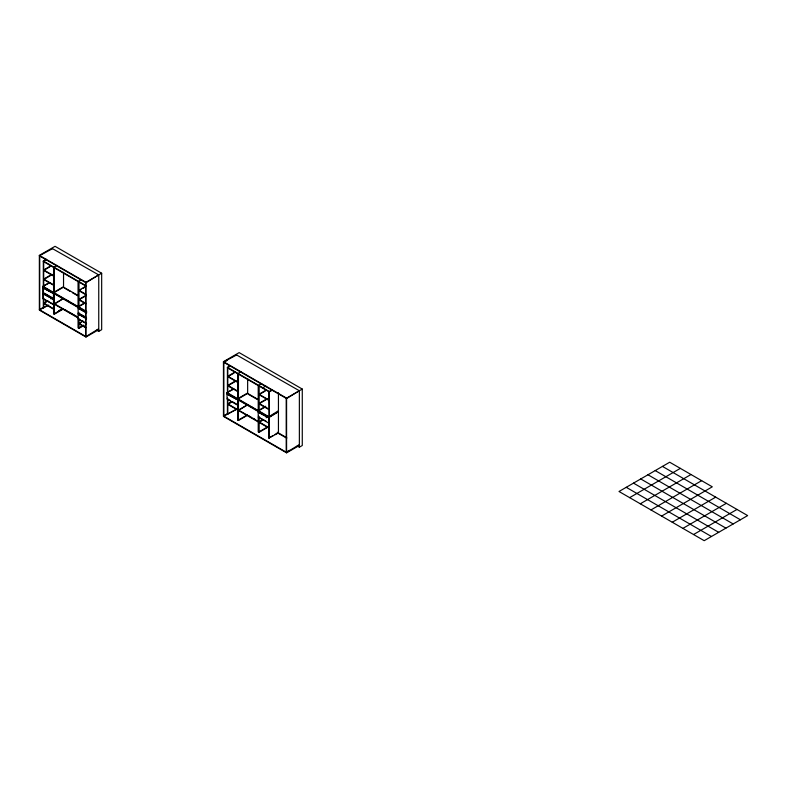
<?xml version="1.0" encoding="UTF-8"?>
<svg xmlns="http://www.w3.org/2000/svg" width="787" height="787" viewBox="0 0 787 787"><rect width="100%" height="100%" fill="white"/><g stroke="black" fill="none" stroke-linecap="round" stroke-linejoin="round"><path stroke-width="1.18" d="M98.749 329.645L85.97 337.023L39.35 310.108L39.35 255.382L55.051 246.321L101.671 273.237L101.671 329.684L98.749 331.366L96.634 330.137M40.412 255.214L52.513 248.672M49.827 282.759L43.315 286.075L43.315 261.038L46.374 259.267M44.338 260.89L46.374 259.71M50.85 265.809L43.698 269.941L53.575 275.647M44.721 269.793L49.827 266.842M57.028 265.416L53.959 267.187L53.959 292.223M51.873 274.368L43.698 279.09L53.575 284.796M44.721 278.942L50.85 275.401M86.659 312.429L42.931 287.186L42.931 286.301L48.42 283.123M42.931 287.845L53.88 293.728L53.496 298.863L42.931 292.764L42.931 287.845L53.88 293.728M42.931 293.679L53.88 299.552L53.496 304.697L42.931 298.598L42.931 293.679L53.88 299.552M42.931 298.598L53.88 304.471M78.513 295.774L63.157 286.911L53.575 292.449L53.575 313.747L54.342 314.19L63.54 308.878M53.575 267.413L53.575 292.007L54.342 292.449L63.54 287.137L63.54 272.381M81.582 279.592L78.513 281.362L78.513 306.399M47.781 300.664L43.698 303.025L53.575 308.73M50.85 298.893L52.896 298.155M44.721 302.877L47.781 301.106M39.35 255.382L85.97 282.297L101.671 273.237M43.61 307.205L39.35 309.665L85.97 336.58L98.365 328.976M47.397 305.454L39.734 309.881L39.734 256.05M43.315 286.96L43.315 307.815L48.804 305.09M86.058 286.134L78.897 290.265L85.822 294.259M80.943 289.527L78.897 290.708L85.822 294.702M82.989 288.347L85.035 287.166M58.691 310.796L60.737 309.616M86.058 295.282L78.897 299.414L85.822 303.408M63.157 308.652L53.959 313.964L53.959 293.108M86.058 295.725L78.897 299.857L85.822 303.851M85.586 302.316L78.129 306.625L78.129 327.923L78.897 328.366L84.012 325.415M78.129 281.589L78.129 306.182L78.897 306.625L85.035 303.084M82.989 320.988L78.897 323.349L85.822 327.343M80.943 322.611L78.897 323.791L85.822 327.786M83.629 325.188L78.513 328.14L78.513 318.332M299.365 445.462L286.586 452.84L223.449 416.392L223.449 361.676L239.15 352.615L302.277 389.063L302.277 445.501L299.365 447.183L297.26 445.973M224.521 361.499L236.612 354.957M227.03 360.495L223.833 362.335L223.833 416.175L236.995 409.014L227.413 414.11L227.413 398.163M233.936 389.044L227.413 392.369L227.413 367.332L230.483 365.562M228.437 367.185L230.483 366.004M234.959 372.103L227.797 376.235L237.684 381.941M233.936 373.136L227.797 376.678L237.684 382.384M241.127 371.71L238.067 373.481L238.067 398.517M235.972 380.662L227.797 385.384L237.684 391.09M234.959 381.695L227.797 385.827L237.684 391.533M278.067 411.867L268.859 417.622L227.03 393.47L227.03 392.585L233.424 388.896M227.03 394.139L237.979 400.012L237.595 405.157L227.03 399.058L227.03 394.139L237.979 400.012M261.658 383.564L258.598 385.335L258.598 410.371M231.89 401.537L227.797 403.898L237.684 409.604M231.89 401.98L227.797 404.341L237.684 410.047M258.559 399.727L247.266 393.205L237.684 398.734L237.684 420.032L238.451 420.474L247.649 415.162M237.684 373.697L237.684 398.291L238.451 398.734L247.649 393.421L247.649 378.665M265.691 385.886L262.622 388.099M266.134 390.106L258.982 394.238L268.859 399.944M265.111 391.139L258.982 394.68L268.859 400.386M227.709 413.49L223.449 415.949L286.586 452.397L298.981 444.803M227.413 367.332L269.243 391.483L272.312 389.713M272.312 390.155L269.243 391.926L227.413 367.775M267.157 398.665L258.982 403.387L268.859 409.092M266.134 399.698L258.982 403.829L268.859 409.535M247.266 414.946L238.067 420.258L238.067 399.403M265.75 406.24L258.215 410.588L258.215 431.886L258.982 432.329L268.18 427.016M258.215 385.551L258.215 410.145L258.982 410.588L265.111 407.046M223.449 361.676L286.586 398.124L302.277 389.063M263.065 419.54L258.982 421.901L268.859 427.607M266.134 417.769L268.18 416.589M263.065 419.983L258.982 422.344L268.859 428.049M227.03 392.585L268.859 416.736L278.067 410.981M268.859 417.179L278.441 411.65M269.164 418.015L258.215 412.142L269.164 418.015L268.78 423.16L258.215 417.061L265.986 421.104M267.796 426.8L258.598 432.112L258.598 416.166M268.859 423.317L268.859 438.034L272.951 435.673M274.997 434.493L278.067 432.722M268.859 438.034L278.441 432.948L278.441 392.762M289.39 450.331L286.202 452.181L286.202 398.34M629.659 497.64L680.352 468.373M640.303 503.788L690.996 474.522M650.957 509.937L701.65 480.67M661.601 516.085L712.294 486.819L669.698 462.225L619.005 491.491L704.198 540.679L747.65 515.593L662.457 466.406M672.255 522.234L715.698 497.148M682.9 528.382L726.352 503.296M693.554 534.53L736.996 509.445M655.217 470.587L740.41 519.774M647.976 474.768L733.169 523.955M640.736 478.949L725.929 528.136M633.496 483.129L718.688 532.317M626.245 487.31L711.438 536.498M98.365 275.145L85.97 282.74L39.35 255.824M298.981 390.962L286.586 398.566L223.449 362.118M43.315 261.038L85.97 285.671M43.315 261.481L85.97 286.114M43.698 270.384L53.575 276.089M64.19 287.944L70.328 291.495M72.374 292.675L77.49 295.627M248.289 394.238L257.526 399.57M43.698 279.533L53.575 285.238M42.931 286.301L86.659 311.544M66.649 300.24L68.715 301.431M250.768 406.535L252.853 407.745M255.972 409.545L258.047 410.745M42.931 286.743L86.659 311.986M227.03 393.028L269.243 417.405L269.243 438.261M85.911 312.223L78.129 308.17L86.59 313.049M44.367 293.158L53.88 298.647M85.911 317.141L78.129 313.088L86.59 317.968M228.466 399.442L230.581 400.662M232.696 401.882L237.979 404.931M85.911 318.046L78.129 314.003L86.59 318.883M64.849 309.625L66.964 310.845M69.079 312.075L76.496 316.354M248.859 415.861L250.964 417.08M253.07 418.291L255.175 419.51M277.27 432.27L286.734 437.729M78.129 317.495L54.342 303.762L63.54 298.45L54.342 304.205L78.129 317.938M258.215 421.458L238.451 410.047L247.649 404.734L238.451 410.489L258.215 421.901M278.313 433.312L286.734 438.172M85.911 322.965L78.129 318.922L86.59 323.801M43.698 303.467L53.575 309.173M299.365 447.183L299.365 390.745L236.228 354.74M286.586 398.124L286.586 452.84M269.243 391.483L269.243 416.52L268.859 391.7M268.859 416.736L268.859 417.622M268.78 418.241L268.78 423.16M258.982 385.994L258.982 410.588M258.982 416.382L258.982 432.329M238.451 374.14L238.451 398.734M238.451 399.619L238.451 420.474M237.595 400.239L237.595 405.157M227.797 367.991L227.797 392.585M227.797 398.379L227.797 414.326M98.749 331.366L98.749 274.919L52.129 248.446M85.97 282.297L85.97 337.023M85.586 282.523L85.586 336.354M78.897 282.031L78.897 306.625M78.897 312.419L78.897 314.869M78.897 318.548L78.897 328.366M54.342 267.855L54.342 292.449M54.342 293.335L54.342 314.19M53.496 293.945L53.496 298.863M53.496 299.778L53.496 304.697M43.698 261.707L43.698 286.301M43.698 298.224L43.698 308.042"/></g></svg>
